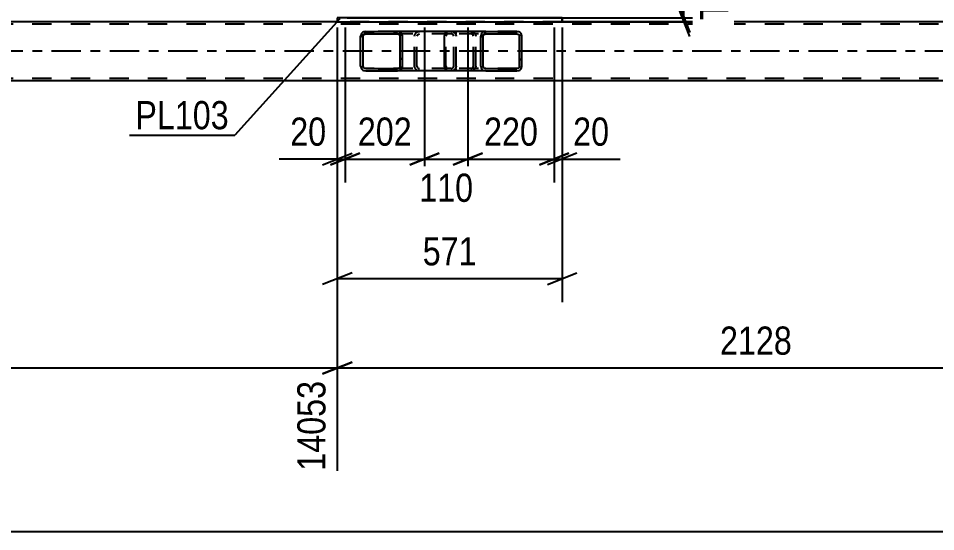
# Model space of a CAD drawing. Header units: millimetres. Extents: x -834 to 355, y -855 to -14.
# Drawn here: x -264 to -170.8, y -583.9 to -531.7 of the extents above; entities that cross this region are included whole.
import ezdxf

# ---------------------------------------------------------------- set-up
doc = ezdxf.new("R2010")
doc.units = ezdxf.units.MM
doc.linetypes.add('DXK_LINE_DOT2', pattern=[3.9198, 1.9599, -1.9599])
doc.linetypes.add('DXK_LINE_DOT3', pattern=[5.9187, 2.979, -0.9799, 0.9799, -0.9799])
doc.styles.add('Arial Narrow', font='ARIALN.TTF', dxfattribs={"height": 0.2})

# ---------------------------------------------------------------- blocks, each defined once
blk = doc.blocks.new('Part-570384938-8512 - 8376')
at = {"linetype": 'Continuous'}
h = blk.add_hatch(dxfattribs=at)
h.set_pattern_fill('', scale=0.7, style=0, pattern_type=0)
h.set_pattern_definition([(45, (-229.2106, -536.7346), (-1.57154, 1.57154), [])])
h.paths.add_polyline_path([(-229.25, -536.551), (-229.211, -536.735), (-229.1, -536.89), (-228.934, -536.994), (-228.739, -537.031), (-225.504, -537.031), (-225.308, -536.994), (-225.142, -536.89), (-225.032, -536.735), (-224.993, -536.551), (-224.993, -533.511), (-225.032, -533.327), (-225.142, -533.171), (-225.308, -533.067), (-225.504, -533.031), (-228.739, -533.031), (-228.934, -533.067), (-229.1, -533.171), (-229.211, -533.327), (-229.25, -533.511)])
h.paths.add_polyline_path([(-228.975, -533.419), (-228.919, -533.341), (-228.836, -533.289), (-228.739, -533.271), (-225.504, -533.271), (-225.406, -533.289), (-225.323, -533.341), (-225.268, -533.419), (-225.248, -533.511), (-225.248, -536.551), (-225.268, -536.643), (-225.323, -536.721), (-225.406, -536.773), (-225.504, -536.791), (-228.739, -536.791), (-228.836, -536.773), (-228.919, -536.721), (-228.975, -536.643), (-228.994, -536.551), (-228.994, -533.511)])
at = {"color": 2, "linetype": 'Continuous'}
for p, q in [((-229.211, -533.327), (-229.25, -533.511)), ((-228.975, -533.419), (-228.919, -533.341)), ((-228.739, -533.031), (-228.934, -533.067)), ((-228.919, -533.341), (-228.836, -533.289)), ((-228.836, -533.289), (-228.739, -533.271)), ((-228.739, -533.031), (-225.504, -533.031)), ((-228.739, -533.271), (-225.504, -533.271)), ((-220.44, -533.031), (-225.504, -533.031)), ((-225.308, -533.067), (-225.504, -533.031)), ((-225.504, -533.271), (-225.406, -533.289)), ((-225.406, -533.289), (-225.323, -533.341)), ((-225.323, -533.341), (-225.268, -533.419)), ((-224.993, -533.511), (-225.032, -533.327)), ((-229.25, -536.551), (-229.25, -533.511)), ((-228.994, -533.511), (-228.975, -533.419)), ((-228.994, -536.551), (-228.994, -533.511)), ((-225.268, -533.419), (-225.248, -533.511)), ((-225.248, -536.551), (-225.248, -533.511)), ((-224.993, -536.551), (-224.993, -533.511)), ((-229.25, -536.551), (-229.211, -536.735)), ((-228.975, -536.643), (-228.994, -536.551)), ((-228.919, -536.721), (-228.975, -536.643)), ((-228.934, -536.994), (-228.739, -537.031)), ((-228.836, -536.773), (-228.919, -536.721)), ((-228.739, -536.791), (-228.836, -536.773)), ((-228.739, -536.791), (-225.504, -536.791)), ((-228.739, -537.031), (-225.504, -537.031)), ((-225.406, -536.773), (-225.504, -536.791)), ((-225.504, -537.031), (-225.308, -536.994)), ((-220.44, -537.031), (-225.504, -537.031)), ((-225.323, -536.721), (-225.406, -536.773)), ((-225.268, -536.643), (-225.323, -536.721)), ((-225.248, -536.551), (-225.268, -536.643)), ((-225.032, -536.735), (-224.993, -536.551))]:
    blk.add_line(p, q, dxfattribs=at)
at = {"color": 7, "linetype": 'DXK_LINE_DOT2'}
for p, q in [((-225.504, -533.031), (-228.739, -533.031)), ((-220.039, -533.271), (-228.739, -533.271)), ((-223.784, -533.511), (-223.746, -533.327)), ((-223.454, -533.341), (-223.51, -533.419)), ((-223.469, -533.067), (-223.274, -533.031)), ((-223.454, -533.341), (-223.432, -533.327)), ((-223.432, -533.327), (-223.371, -533.289)), ((-223.371, -533.289), (-223.274, -533.271)), ((-220.039, -533.031), (-220.44, -533.031)), ((-220.039, -533.031), (-219.843, -533.067)), ((-219.941, -533.289), (-220.039, -533.271)), ((-219.858, -533.341), (-219.941, -533.289)), ((-219.803, -533.419), (-219.858, -533.341)), ((-219.567, -533.327), (-219.528, -533.511)), ((-223.784, -536.551), (-223.784, -533.511)), ((-223.51, -533.419), (-223.529, -533.511)), ((-223.529, -536.551), (-223.529, -533.511)), ((-219.783, -533.511), (-219.803, -533.419)), ((-219.783, -536.551), (-219.783, -533.511)), ((-219.528, -536.551), (-219.528, -533.511)), ((-220.039, -536.791), (-228.739, -536.791)), ((-225.504, -537.031), (-228.739, -537.031)), ((-223.746, -536.735), (-223.784, -536.551)), ((-223.529, -536.551), (-223.51, -536.643)), ((-223.51, -536.643), (-223.454, -536.721)), ((-223.274, -537.031), (-223.469, -536.994)), ((-223.454, -536.721), (-223.432, -536.735)), ((-223.432, -536.735), (-223.371, -536.773)), ((-223.371, -536.773), (-223.274, -536.791)), ((-220.039, -537.031), (-220.44, -537.031)), ((-220.039, -536.791), (-219.941, -536.773)), ((-219.843, -536.994), (-220.039, -537.031)), ((-219.941, -536.773), (-219.858, -536.721)), ((-219.858, -536.721), (-219.803, -536.643)), ((-219.803, -536.643), (-219.783, -536.551)), ((-219.528, -536.551), (-219.567, -536.735))]:
    blk.add_line(p, q, dxfattribs=at)
at = {"color": 2, "linetype": 'Continuous'}
for centre, start, end in [((-228.758, -533.532), 110.75831, 155.68004), ((-225.484, -533.532), 24.31996, 69.24169), ((-228.758, -536.53), 204.31996, 249.24169), ((-225.484, -536.53), 290.75831, 335.68004)]:
    blk.add_arc(centre, 0.496, start, end, dxfattribs=at)
at = {"color": 7, "linetype": 'DXK_LINE_DOT2'}
for centre, start, end in [((-223.293, -533.532), 110.75831, 155.68004), ((-220.019, -533.532), 24.31996, 69.24169), ((-223.293, -536.53), 204.31996, 249.24169), ((-220.019, -536.53), 290.75831, 335.68004)]:
    blk.add_arc(centre, 0.496, start, end, dxfattribs=at)
blk = doc.blocks.new('Part-570384938-8774 - 8376')
at = {"color": 2, "linetype": 'Continuous'}
for p, q in [((-231.629, -531.631), (-231.629, -532.031)), ((-208.771, -531.631), (-231.629, -531.631)), ((-231.629, -532.031), (-208.771, -532.031)), ((-208.771, -531.631), (-208.771, -532.031)), ((-208.771, -531.631), (-208.771, -531.631)), ((-208.771, -532.031), (-208.771, -532.031))]:
    blk.add_line(p, q, dxfattribs=at)
at = {"color": 7, "linetype": 'DXK_LINE_DOT2'}
for p, q in [((-231.629, -531.631), (-231.629, -532.031)), ((-208.771, -532.031), (-208.771, -531.631)), ((-208.771, -531.631), (-208.771, -531.631)), ((-208.771, -532.031), (-208.771, -532.031))]:
    blk.add_line(p, q, dxfattribs=at)
blk = doc.blocks.new('Part-570384938-8902 - 8376')
at = {"color": 7, "linetype": 'DXK_LINE_DOT2'}
for p, q in [((-115.637, -532.271), (-793.739, -532.271)), ((-208.771, -532.031), (-231.629, -532.031)), ((-115.637, -537.791), (-793.739, -537.791))]:
    blk.add_line(p, q, dxfattribs=at)
at = {"color": 2, "linetype": 'Continuous'}
for p, q in [((-231.629, -532.031), (-293.905, -532.031)), ((-146.495, -532.031), (-208.771, -532.031)), ((-115.637, -538.031), (-789.739, -538.031))]:
    blk.add_line(p, q, dxfattribs=at)
at = {"color": 7, "linetype": 'DXK_LINE_DOT3'}
blk.add_line((-115.637, -535.031), (-793.739, -535.031), dxfattribs=at)
blk = doc.blocks.new('Part-570384938-8941 - 8376')
at = {"linetype": 'Continuous'}
h = blk.add_hatch(dxfattribs=at)
h.set_pattern_fill('', scale=0.7, style=0, pattern_type=0)
h.set_pattern_definition([(45, (-217.0057, -536.7346), (-1.57154, 1.57154), [])])
h.paths.add_polyline_path([(-217.044, -536.551), (-217.006, -536.735), (-216.897, -536.89), (-216.734, -536.994), (-216.541, -537.031), (-213.357, -537.031), (-213.165, -536.994), (-213.001, -536.89), (-212.892, -536.735), (-212.854, -536.551), (-212.854, -533.511), (-212.892, -533.327), (-213.001, -533.171), (-213.165, -533.067), (-213.357, -533.031), (-216.541, -533.031), (-216.734, -533.067), (-216.897, -533.171), (-217.006, -533.327), (-217.044, -533.511)])
h.paths.add_polyline_path([(-216.773, -533.419), (-216.719, -533.341), (-216.637, -533.289), (-216.541, -533.271), (-213.357, -533.271), (-213.261, -533.289), (-213.179, -533.341), (-213.125, -533.419), (-213.106, -533.511), (-213.106, -536.551), (-213.125, -536.643), (-213.179, -536.721), (-213.261, -536.773), (-213.357, -536.791), (-216.541, -536.791), (-216.637, -536.773), (-216.719, -536.721), (-216.773, -536.643), (-216.793, -536.551), (-216.793, -533.511)])
at = {"color": 2, "linetype": 'Continuous'}
for p, q in [((-220.711, -533.511), (-220.69, -533.327)), ((-220.69, -533.327), (-220.632, -533.171)), ((-220.632, -533.171), (-220.544, -533.067)), ((-220.544, -533.067), (-220.44, -533.031)), ((-216.541, -533.031), (-220.44, -533.031)), ((-217.006, -533.327), (-217.044, -533.511)), ((-216.773, -533.419), (-216.719, -533.341)), ((-216.541, -533.031), (-216.734, -533.067)), ((-216.719, -533.341), (-216.637, -533.289)), ((-216.637, -533.289), (-216.541, -533.271)), ((-216.541, -533.031), (-213.357, -533.031)), ((-216.541, -533.271), (-213.357, -533.271)), ((-213.165, -533.067), (-213.357, -533.031)), ((-213.357, -533.271), (-213.261, -533.289)), ((-213.261, -533.289), (-213.179, -533.341)), ((-213.179, -533.341), (-213.125, -533.419)), ((-212.854, -533.511), (-212.892, -533.327)), ((-220.711, -536.551), (-220.711, -533.511)), ((-217.044, -536.551), (-217.044, -533.511)), ((-216.793, -533.511), (-216.773, -533.419)), ((-216.793, -536.551), (-216.793, -533.511)), ((-213.125, -533.419), (-213.106, -533.511)), ((-213.106, -536.551), (-213.106, -533.511)), ((-212.854, -536.551), (-212.854, -533.511)), ((-220.69, -536.735), (-220.711, -536.551)), ((-220.632, -536.89), (-220.69, -536.735)), ((-220.544, -536.994), (-220.632, -536.89)), ((-220.44, -537.031), (-220.544, -536.994)), ((-216.541, -537.031), (-220.44, -537.031)), ((-217.044, -536.551), (-217.006, -536.735)), ((-216.773, -536.643), (-216.793, -536.551)), ((-216.719, -536.721), (-216.773, -536.643)), ((-216.734, -536.994), (-216.541, -537.031)), ((-216.637, -536.773), (-216.719, -536.721)), ((-216.541, -536.791), (-216.637, -536.773)), ((-216.541, -536.791), (-213.357, -536.791)), ((-216.541, -537.031), (-213.357, -537.031)), ((-213.261, -536.773), (-213.357, -536.791)), ((-213.357, -537.031), (-213.165, -536.994)), ((-213.179, -536.721), (-213.261, -536.773)), ((-213.125, -536.643), (-213.179, -536.721)), ((-213.106, -536.551), (-213.125, -536.643)), ((-212.892, -536.735), (-212.854, -536.551))]:
    blk.add_line(p, q, dxfattribs=at)
at = {"color": 7, "linetype": 'DXK_LINE_DOT2'}
for p, q in [((-220.536, -533.341), (-220.565, -533.419)), ((-220.492, -533.289), (-220.536, -533.341)), ((-220.44, -533.271), (-220.492, -533.289)), ((-213.357, -533.271), (-220.44, -533.271)), ((-219.528, -533.271), (-219.528, -533.031)), ((-218.037, -533.031), (-217.845, -533.067)), ((-217.941, -533.289), (-218.037, -533.271)), ((-217.859, -533.341), (-217.941, -533.289)), ((-217.805, -533.419), (-217.859, -533.341)), ((-217.573, -533.327), (-217.534, -533.511)), ((-213.357, -533.031), (-216.541, -533.031)), ((-220.565, -533.419), (-220.576, -533.511)), ((-220.576, -536.551), (-220.576, -533.511)), ((-217.786, -533.511), (-217.805, -533.419)), ((-217.786, -536.551), (-217.786, -533.511)), ((-217.534, -536.551), (-217.534, -533.511)), ((-220.576, -536.551), (-220.565, -536.643)), ((-220.565, -536.643), (-220.536, -536.721)), ((-220.536, -536.721), (-220.492, -536.773)), ((-220.492, -536.773), (-220.44, -536.791)), ((-213.357, -536.791), (-220.44, -536.791)), ((-219.528, -537.031), (-219.528, -536.791)), ((-218.037, -536.791), (-217.941, -536.773)), ((-217.845, -536.994), (-218.037, -537.031)), ((-217.941, -536.773), (-217.859, -536.721)), ((-217.859, -536.721), (-217.805, -536.643)), ((-217.805, -536.643), (-217.786, -536.551)), ((-217.534, -536.551), (-217.573, -536.735)), ((-213.357, -537.031), (-216.541, -537.031))]:
    blk.add_line(p, q, dxfattribs=at)
for centre, start, end in [((-218.023, -533.526), 23.8494, 68.8059), ((-218.023, -536.536), 291.1941, 336.1506)]:
    blk.add_arc(centre, 0.492, start, end, dxfattribs=at)
at = {"color": 2, "linetype": 'Continuous'}
for centre, start, end in [((-216.556, -533.526), 111.1941, 156.1506), ((-213.342, -533.526), 23.8494, 68.8059), ((-216.556, -536.536), 203.8494, 248.8059), ((-213.342, -536.536), 291.1941, 336.1506)]:
    blk.add_arc(centre, 0.492, start, end, dxfattribs=at)
blk = doc.blocks.new('StraightDimension-570384938-49340 - 8376')
at = {"color": 7, "linetype": 'Continuous'}
for p, q in [((-230.829, -532.631), (-230.829, -548.388)), ((-222.753, -532.631), (-222.753, -548.388)), ((-232.329, -546.588), (-229.329, -545.388)), ((-221.253, -545.388), (-224.253, -546.588)), ((-230.829, -545.988), (-222.753, -545.988))]:
    blk.add_line(p, q, dxfattribs=at)
at = {"color": 0}
blk.add_wipeout([(-223.449, -545.238), (-223.449, -541.038), (-230.133, -541.038), (-230.133, -545.238)], dxfattribs=at)
at = {"color": 3, "style": 'Arial Narrow'}
blk.add_text('202', height=2.8633, dxfattribs=at).set_placement((-229.533, -544.638))
blk = doc.blocks.new('StraightDimension-570384938-49341 - 8376')
at = {"color": 7, "linetype": 'Continuous'}
for p, q in [((-231.629, -532.631), (-231.629, -548.388)), ((-230.829, -532.631), (-230.829, -548.388)), ((-233.129, -546.588), (-230.129, -545.388)), ((-229.329, -545.388), (-232.329, -546.588)), ((-231.629, -545.988), (-237.535, -545.988)), ((-231.629, -545.988), (-237.535, -545.988)), ((-231.629, -545.988), (-230.829, -545.988))]:
    blk.add_line(p, q, dxfattribs=at)
at = {"color": 0}
blk.add_wipeout([(-232.154, -545.238), (-232.154, -541.038), (-237.01, -541.038), (-237.01, -545.238)], dxfattribs=at)
at = {"color": 3, "style": 'Arial Narrow'}
blk.add_text('20', height=2.8633, dxfattribs=at).set_placement((-236.41, -544.638))
blk = doc.blocks.new('StraightDimension-570384938-49338 - 8376')
at = {"color": 7, "linetype": 'Continuous'}
for p, q in [((-218.353, -532.631), (-218.353, -548.388)), ((-209.571, -532.631), (-209.571, -548.388)), ((-219.853, -546.588), (-216.853, -545.388)), ((-208.071, -545.388), (-211.071, -546.588)), ((-218.353, -545.988), (-209.571, -545.988))]:
    blk.add_line(p, q, dxfattribs=at)
at = {"color": 0}
blk.add_wipeout([(-210.62, -545.238), (-210.62, -541.038), (-217.304, -541.038), (-217.304, -545.238)], dxfattribs=at)
at = {"color": 3, "style": 'Arial Narrow'}
blk.add_text('220', height=2.8633, dxfattribs=at).set_placement((-216.704, -544.638))
blk = doc.blocks.new('StraightDimension-570384938-10040 - 8376')
at = {"color": 7, "linetype": 'Continuous'}
for p, q in [((-196.383, -531.631), (-196.383, -525.725)), ((-196.383, -531.631), (-196.383, -525.725)), ((-196.983, -530.131), (-195.783, -533.131)), ((-195.783, -533.531), (-196.983, -530.531)), ((-230.629, -531.631), (-193.983, -531.631)), ((-230.629, -532.031), (-193.983, -532.031)), ((-196.383, -532.031), (-196.383, -531.631))]:
    blk.add_line(p, q, dxfattribs=at)
at = {"color": 0, "linetype": 'Continuous'}
blk.add_wipeout([(-191.283, -524.883), (-195.483, -524.883), (-195.483, -532.473), (-191.283, -532.473)], dxfattribs=at)
at = {"color": 0}
blk.add_wipeout([(-197.133, -526.25), (-201.333, -526.25), (-201.333, -531.106), (-197.133, -531.106)], dxfattribs=at)
at = {"color": 3, "linetype": 'Continuous', "style": 'Arial Narrow'}
blk.add_text('TYP', height=2.8633, rotation=90.00021, dxfattribs=at).set_placement((-191.883, -531.873))
at = {"color": 3, "style": 'Arial Narrow'}
blk.add_text('10', height=2.8633, rotation=90.00021, dxfattribs=at).set_placement((-197.733, -530.506))
blk = doc.blocks.new('StraightDimension-570384938-10101 - 8376')
at = {"color": 7, "linetype": 'Continuous'}
for p, q in [((-231.629, -532.631), (-231.629, -560.545)), ((-208.771, -532.631), (-208.771, -560.545)), ((-230.129, -557.545), (-233.129, -558.745)), ((-210.271, -558.745), (-207.271, -557.545)), ((-231.629, -558.145), (-208.771, -558.145))]:
    blk.add_line(p, q, dxfattribs=at)
at = {"color": 0}
blk.add_wipeout([(-216.858, -557.395), (-216.858, -553.195), (-223.542, -553.195), (-223.542, -557.395)], dxfattribs=at)
at = {"color": 3, "style": 'Arial Narrow'}
blk.add_text('571', height=2.8633, dxfattribs=at).set_placement((-222.942, -556.795))
blk = doc.blocks.new('StraightDimension-570384938-49590 - 8376')
at = {"color": 7, "linetype": 'Continuous'}
blk.add_line((-794.539, -583.859), (-100.352, -583.859), dxfattribs=at)
blk = doc.blocks.new('StraightDimension-570384938-49214 - 8376')
at = {"color": 7, "linetype": 'Continuous'}
for p, q in [((-316.763, -533.031), (-316.763, -577.666)), ((-231.629, -533.031), (-231.629, -577.666)), ((-315.263, -566.626), (-318.263, -567.826)), ((-233.129, -567.826), (-230.129, -566.626)), ((-316.763, -567.226), (-231.629, -567.226))]:
    blk.add_line(p, q, dxfattribs=at)
at = {"color": 0}
blk.add_wipeout([(-269.94, -566.476), (-269.94, -562.276), (-278.452, -562.276), (-278.452, -566.476)], dxfattribs=at)
at = {"color": 3, "style": 'Arial Narrow'}
blk.add_text('2128', height=2.8633, dxfattribs=at).set_placement((-277.852, -565.876))
at = {"color": 0, "linetype": 'Continuous'}
blk.add_wipeout([(-232.229, -567.926), (-236.429, -567.926), (-236.429, -578.266), (-232.229, -578.266)], dxfattribs=at)
at = {"color": 3, "linetype": 'Continuous', "style": 'Arial Narrow'}
blk.add_text('14053', height=2.8633, rotation=90.00021, dxfattribs=at).set_placement((-232.829, -577.666))
blk = doc.blocks.new('StraightDimension-570384938-49213 - 8376')
at = {"color": 7, "linetype": 'Continuous'}
for p, q in [((-231.629, -533.031), (-231.629, -577.666)), ((-146.495, -533.031), (-146.495, -577.666)), ((-230.129, -566.626), (-233.129, -567.826)), ((-147.995, -567.826), (-144.995, -566.626)), ((-231.629, -567.226), (-146.495, -567.226))]:
    blk.add_line(p, q, dxfattribs=at)
at = {"color": 0}
blk.add_wipeout([(-184.805, -566.476), (-184.805, -562.276), (-193.318, -562.276), (-193.318, -566.476)], dxfattribs=at)
at = {"color": 3, "style": 'Arial Narrow'}
blk.add_text('2128', height=2.8633, dxfattribs=at).set_placement((-192.718, -565.876))
at = {"color": 0, "linetype": 'Continuous'}
blk.add_wipeout([(-147.095, -567.926), (-151.295, -567.926), (-151.295, -578.266), (-147.095, -578.266)], dxfattribs=at)
at = {"color": 3, "linetype": 'Continuous', "style": 'Arial Narrow'}
blk.add_text('16181', height=2.8633, rotation=90.00021, dxfattribs=at).set_placement((-147.695, -577.666))
blk = doc.blocks.new('StraightDimension-570384938-49337 - 8376')
at = {"color": 7, "linetype": 'Continuous'}
for p, q in [((-209.571, -532.631), (-209.571, -548.388)), ((-208.771, -532.631), (-208.771, -548.388)), ((-211.071, -546.588), (-208.071, -545.388)), ((-207.271, -545.388), (-210.271, -546.588)), ((-209.571, -545.988), (-208.771, -545.988)), ((-208.771, -545.988), (-202.865, -545.988)), ((-208.771, -545.988), (-202.865, -545.988))]:
    blk.add_line(p, q, dxfattribs=at)
at = {"color": 0}
blk.add_wipeout([(-203.39, -545.238), (-203.39, -541.038), (-208.246, -541.038), (-208.246, -545.238)], dxfattribs=at)
at = {"color": 3, "style": 'Arial Narrow'}
blk.add_text('20', height=2.8633, dxfattribs=at).set_placement((-207.646, -544.638))
blk = doc.blocks.new('StraightDimension-570384938-49339 - 8376')
at = {"color": 7, "linetype": 'Continuous'}
for p, q in [((-222.753, -532.631), (-222.753, -548.838)), ((-218.353, -532.631), (-218.353, -548.838)), ((-224.253, -546.588), (-221.253, -545.388)), ((-216.853, -545.388), (-219.853, -546.588)), ((-222.753, -545.988), (-218.353, -545.988))]:
    blk.add_line(p, q, dxfattribs=at)
at = {"color": 0}
blk.add_wipeout([(-217.211, -550.938), (-217.211, -546.738), (-223.895, -546.738), (-223.895, -550.938)], dxfattribs=at)
at = {"color": 3, "style": 'Arial Narrow'}
blk.add_text('110', height=2.8633, dxfattribs=at).set_placement((-223.295, -550.338))
blk = doc.blocks.new('Mark-570384938-8770 - 8376')
at = {"color": 30, "linetype": 'Continuous'}
for p in [(-231.377, -531.756), (-252.752, -543.563)]:
    blk.add_line(p, (-242.048, -543.563), dxfattribs=at)
at = {"color": 0}
blk.add_wipeout([(-242.648, -542.963), (-242.648, -539.963), (-252.152, -539.963), (-252.152, -542.963)], dxfattribs=at)
blk.add_wipeout([(-242.648, -542.963), (-242.648, -539.963), (-252.152, -539.963), (-252.152, -542.963)], dxfattribs=at)
at = {"color": 3, "style": 'Arial Narrow'}
blk.add_text('PL103', height=2.8633, dxfattribs=at).set_placement((-252.152, -542.963))

msp = doc.modelspace()

# ---------------------------------------------------------------- block references
for name in ['Part-570384938-8902 - 8376', 'Part-570384938-8774 - 8376', 'Part-570384938-8512 - 8376', 'Part-570384938-8941 - 8376']:
    msp.add_blockref(name, (0, 0))

# ---------------------------------------------------------------- next in the draw order: block references
for name in ['StraightDimension-570384938-49340 - 8376', 'StraightDimension-570384938-49338 - 8376']:
    msp.add_blockref(name, (0, 0))

# ---------------------------------------------------------------- next in the draw order: block references
msp.add_blockref('StraightDimension-570384938-49341 - 8376', (0, 0))

# ---------------------------------------------------------------- next in the draw order: block references
msp.add_blockref('StraightDimension-570384938-10040 - 8376', (0, 0))

# ---------------------------------------------------------------- next in the draw order: block references
msp.add_blockref('StraightDimension-570384938-10101 - 8376', (0, 0))

# ---------------------------------------------------------------- next in the draw order: block references
msp.add_blockref('StraightDimension-570384938-49590 - 8376', (0, 0))

# ---------------------------------------------------------------- next in the draw order: block references
msp.add_blockref('StraightDimension-570384938-49214 - 8376', (0, 0))

# ---------------------------------------------------------------- next in the draw order: block references
msp.add_blockref('StraightDimension-570384938-49213 - 8376', (0, 0))

# ---------------------------------------------------------------- next in the draw order: block references
for name in ['Mark-570384938-8770 - 8376', 'StraightDimension-570384938-49339 - 8376', 'StraightDimension-570384938-49337 - 8376']:
    msp.add_blockref(name, (0, 0))

doc.saveas('drawing.dxf')
